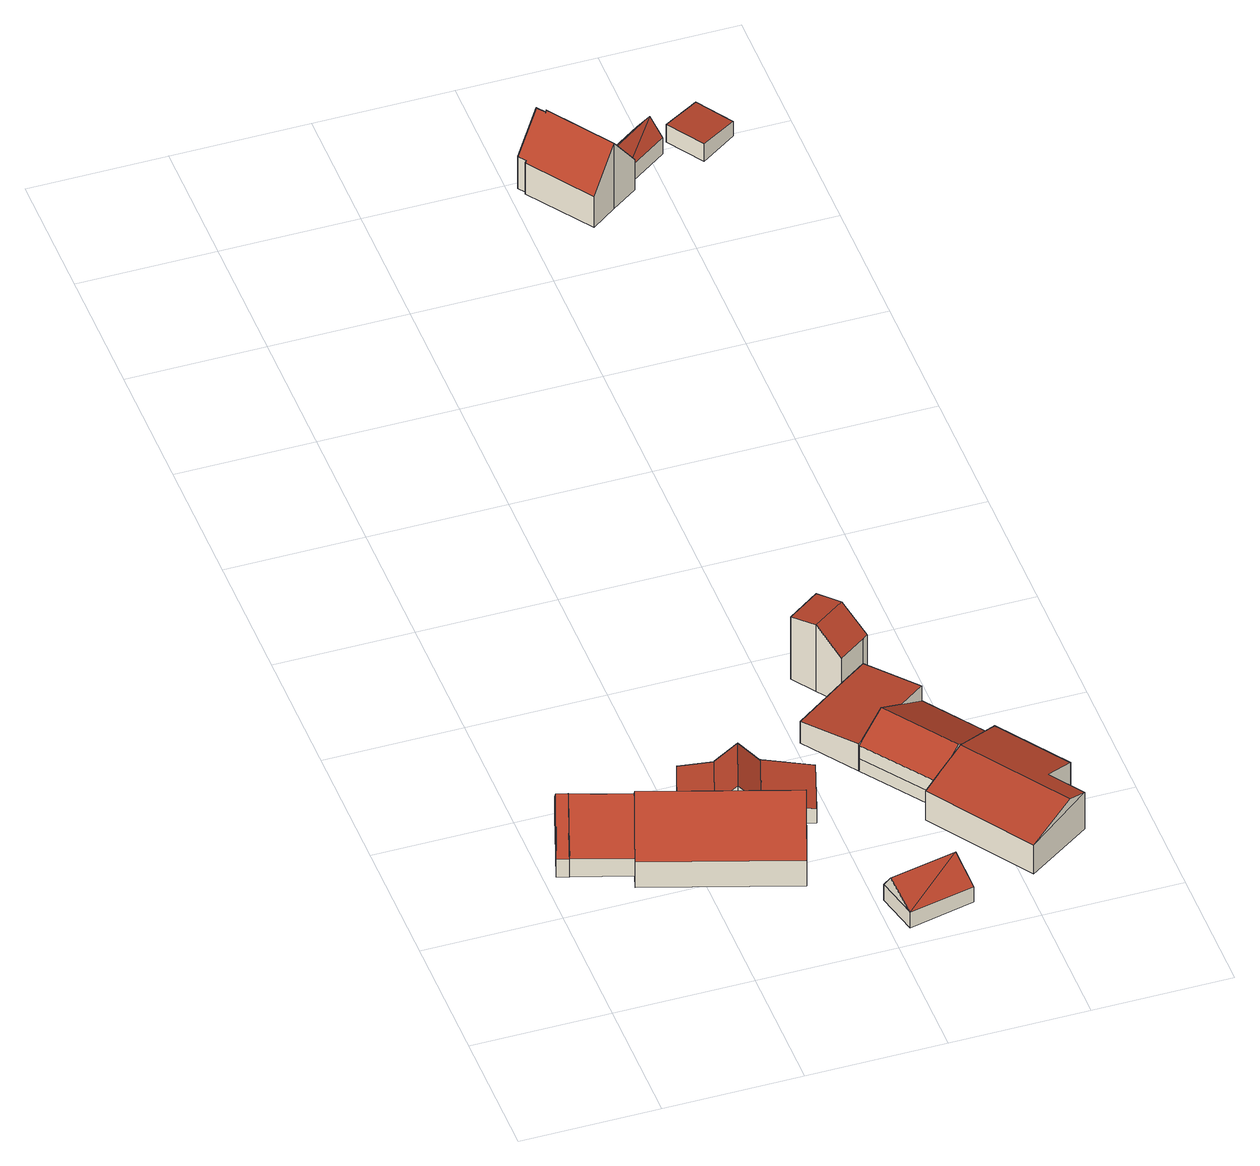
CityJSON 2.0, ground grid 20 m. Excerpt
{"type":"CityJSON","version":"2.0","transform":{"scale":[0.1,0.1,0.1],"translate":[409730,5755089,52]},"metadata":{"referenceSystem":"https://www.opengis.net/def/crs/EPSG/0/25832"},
"CityObjects":{
"building1":{"type":"Building","attributes":{"Gemeindeschluessel":"05515000","Geometrietyp2DReferenz":"3000","function":"51009_1610","roofType":"2100","measuredHeight":6.6},"geometry":[{"type":"Solid","lod":"2","boundaries":[[[[0,1,2,3]],[[4,5,1,0]],[[6,7,5,4]],[[8,9,7,6]],[[10,11,9,8]],[[3,2,11,10]],[[8,6,4,0,3,10]],[[1,5,7,9,11,2]]]],"semantics":{"surfaces":[{"type":"WallSurface"},{"type":"RoofSurface"},{"type":"GroundSurface"}],"values":[[0,0,0,0,0,0,1,2]]}}]},
"building2":{"type":"Building","attributes":{"Gemeindeschluessel":"05515000","Geometrietyp2DReferenz":"3000","function":"31001_1000"},"address":[{"country":"Germany","locality":"Münster","thoroughfareNumber":"267","thoroughfareName":"Erbdrostenweg"}],"children":["building2-1","building2-2","building2-3","building2-4","building2-5"]},
"building2-1":{"type":"BuildingPart","attributes":{"roofType":"3100","measuredHeight":8.92},"parents":["building2"],"geometry":[{"type":"Solid","lod":"2","boundaries":[[[[12,13,14,15]],[[16,17,18,13,12]],[[19,20,21,22]],[[23,24,25,10]],[[26,19,22,27,28,29,30]],[[16,12,15,23,10,31,30,29]],[[13,18,32,33,21,20,34,25,24,14]],[[17,16,29,35]],[[18,17,35,32]],[[35,29,28]],[[21,33,27,22]],[[33,32,35,28,27]],[[20,19,36,34]],[[19,26,30,36]],[[25,34,36,31,10]],[[36,30,31]],[[24,23,15,14]]]],"semantics":{"surfaces":[{"type":"WallSurface"},{"type":"RoofSurface"},{"type":"GroundSurface"},{"type":"ClosureSurface"}],"values":[[0,0,0,0,1,1,2,0,3,0,3,3,3,3,3,3,3]]}}]},
"building2-2":{"type":"BuildingPart","attributes":{"roofType":"3100","measuredHeight":9.03},"parents":["building2"],"geometry":[{"type":"Solid","lod":"2","boundaries":[[[[37,38,20,19]],[[39,40,38,37]],[[31,10,25,40,39]],[[37,41,39]],[[19,26,42,41,37]],[[39,41,42,31]],[[38,40,25,34,20]],[[20,34,36,19]],[[34,25,10,31,36]],[[42,26,30,31]],[[30,26,19,36]],[[30,36,31]]]],"semantics":{"surfaces":[{"type":"WallSurface"},{"type":"RoofSurface"},{"type":"GroundSurface"},{"type":"ClosureSurface"}],"values":[[0,0,0,0,1,1,2,3,3,0,3,3]]}}]},
"building2-3":{"type":"BuildingPart","attributes":{"roofType":"3100","measuredHeight":6.62},"parents":["building2"],"geometry":[{"type":"Solid","lod":"2","boundaries":[[[[43,44,45,46]],[[47,48,44,43]],[[49,50,48,47]],[[51,52,50,49]],[[46,45,53,54]],[[55,56,51,49,47,43,57]],[[46,54,58,57,43]],[[44,48,50,52,59,60,53,45]],[[52,51,56,59]],[[55,57,61]],[[59,56,55,61,60]],[[61,57,58]],[[61,58,54,53,60]]]],"semantics":{"surfaces":[{"type":"WallSurface"},{"type":"RoofSurface"},{"type":"GroundSurface"},{"type":"ClosureSurface"}],"values":[[0,0,0,0,0,1,1,2,3,0,3,0,3]]}}]},
"building2-4":{"type":"BuildingPart","attributes":{"roofType":"3100","measuredHeight":11.25},"parents":["building2"],"geometry":[{"type":"Solid","lod":"2","boundaries":[[[[62,54,53,63]],[[64,65,52,51,66]],[[67,68,65,64]],[[69,70,68,67]],[[71,72,70,69]],[[73,74,72,71]],[[75,22,21,74,73]],[[76,77,18,17]],[[63,53,77,76]],[[75,73,71,69,78]],[[67,64,66,79,55,61,58,62,63,76,17,35,28,78,69]],[[60,59,52,65,68,70,72,74,21,33,32,18,77,53]],[[62,58,54]],[[55,79,56]],[[60,61,55,56,59]],[[53,54,58,61,60]],[[51,56,79,66]],[[52,59,56,51]],[[22,75,78,27]],[[21,22,27,33]],[[27,78,28]],[[18,32,35,17]],[[32,33,27,28,35]]]],"semantics":{"surfaces":[{"type":"WallSurface"},{"type":"RoofSurface"},{"type":"GroundSurface"},{"type":"ClosureSurface"}],"values":[[0,0,0,0,0,0,0,0,0,1,1,2,0,0,3,3,0,3,0,3,0,3,3]]}}]},
"building2-5":{"type":"BuildingPart","attributes":{"roofType":"2100","measuredHeight":5.01},"parents":["building2"],"geometry":[{"type":"Solid","lod":"2","boundaries":[[[[80,81,24,23]],[[82,83,81,80]],[[4,84,83,82]],[[0,85,84,4]],[[86,87,85,0]],[[88,89,87,86]],[[15,14,89,88]],[[86,0,4,82,80,23,15,88]],[[24,81,83,84,85,87,89,14]],[[24,14,15,23]]]],"semantics":{"surfaces":[{"type":"WallSurface"},{"type":"RoofSurface"},{"type":"GroundSurface"},{"type":"ClosureSurface"}],"values":[[0,0,0,0,0,0,0,1,2,3]]}}]},
"building3":{"type":"Building","attributes":{"Gemeindeschluessel":"05515000","Geometrietyp2DReferenz":"3000","function":"51009_1610","roofType":"2100","measuredHeight":3.25},"geometry":[{"type":"Solid","lod":"2","boundaries":[[[[90,91,92,93]],[[94,95,91,90]],[[96,97,95,94]],[[93,92,97,96]],[[94,90,93,96]],[[91,95,97,92]]]],"semantics":{"surfaces":[{"type":"WallSurface"},{"type":"RoofSurface"},{"type":"GroundSurface"}],"values":[[0,0,0,0,1,2]]}}]},
"building4":{"type":"Building","attributes":{"Gemeindeschluessel":"05515000","Geometrietyp2DReferenz":"3000","function":"31001_2460","roofType":"2100","measuredHeight":3.55},"geometry":[{"type":"Solid","lod":"2","boundaries":[[[[98,65,68,99]],[[100,50,65,98]],[[101,48,50,100]],[[102,103,48,101]],[[104,105,103,102]],[[99,68,105,104]],[[102,101,100,98,99,104]],[[65,50,48,103,105,68]]]],"semantics":{"surfaces":[{"type":"WallSurface"},{"type":"RoofSurface"},{"type":"GroundSurface"}],"values":[[0,0,0,0,0,0,1,2]]}}]},
"building5":{"type":"Building","attributes":{"Gemeindeschluessel":"05515000","Geometrietyp2DReferenz":"3000","function":"31001_2700","roofType":"3100","measuredHeight":5.12},"geometry":[{"type":"Solid","lod":"2","boundaries":[[[[106,107,108,109]],[[110,111,107,106]],[[112,113,111,110]],[[109,108,113,112]],[[106,114,110]],[[112,115,109]],[[106,109,115]],[[115,114,106]],[[114,115,112]],[[112,110,114]],[[107,111,113,108]]]],"semantics":{"surfaces":[{"type":"WallSurface"},{"type":"RoofSurface"},{"type":"GroundSurface"}],"values":[[0,0,0,0,0,0,1,1,1,1,2]]}}]},
"building6":{"type":"Building","attributes":{"Gemeindeschluessel":"05515000","Geometrietyp2DReferenz":"3000","function":"31001_1310","roofType":"2100","measuredHeight":4.82},"geometry":[{"type":"Solid","lod":"2","boundaries":[[[[116,117,118,119]],[[120,121,117,116]],[[122,123,121,120]],[[124,125,123,122]],[[119,118,125,124]],[[122,120,116,119,124]],[[117,121,123,125,118]]]],"semantics":{"surfaces":[{"type":"WallSurface"},{"type":"RoofSurface"},{"type":"GroundSurface"}],"values":[[0,0,0,0,0,1,2]]}}]},
"building7":{"type":"Building","attributes":{"Gemeindeschluessel":"05515000","Geometrietyp2DReferenz":"3000","function":"31001_1310","roofType":"3100","measuredHeight":11.71},"geometry":[{"type":"Solid","lod":"2","boundaries":[[[[126,127,128,129]],[[130,131,127,126]],[[132,133,131,130]],[[134,135,133,132]],[[136,137,135,134]],[[138,139,137,136]],[[129,128,139,138]],[[132,130,126,134]],[[129,138,136,134,126]],[[127,131,133,135,137,139,128]]]],"semantics":{"surfaces":[{"type":"WallSurface"},{"type":"RoofSurface"},{"type":"GroundSurface"}],"values":[[0,0,0,0,0,0,0,1,1,2]]}}]},
"building8":{"type":"Building","attributes":{"Gemeindeschluessel":"05515000","Geometrietyp2DReferenz":"3000","function":"31001_2700","roofType":"5000","measuredHeight":7.64},"geometry":[{"type":"Solid","lod":"2","boundaries":[[[[140,125,118,141]],[[142,143,125,140]],[[144,145,143,142]],[[146,147,145,144]],[[141,118,147,146]],[[148,149,150,151,140]],[[152,149,148,153]],[[152,153,141,146]],[[150,149,152,146,144]],[[153,148,140,141]],[[151,150,144,142]],[[151,142,140]],[[125,143,145,147,118]]]],"semantics":{"surfaces":[{"type":"WallSurface"},{"type":"RoofSurface"},{"type":"GroundSurface"}],"values":[[0,0,0,0,0,1,1,0,0,0,0,0,2]]}}]},
"building9":{"type":"Building","attributes":{"Gemeindeschluessel":"05515000","Geometrietyp2DReferenz":"3000","function":"31001_2700","roofType":"5000","measuredHeight":7.38},"geometry":[{"type":"Solid","lod":"2","boundaries":[[[[154,155,156,157]],[[158,159,155,154]],[[160,161,159,158]],[[162,163,161,160]],[[164,165,163,162]],[[166,167,165,164]],[[157,156,167,166]],[[168,169,157,166,164]],[[162,160,158,154,169,168]],[[157,169,154]],[[162,168,164]],[[155,159,161,163,165,167,156]]]],"semantics":{"surfaces":[{"type":"WallSurface"},{"type":"RoofSurface"},{"type":"GroundSurface"}],"values":[[0,0,0,0,0,0,0,1,1,0,0,2]]}}]},
"building10":{"type":"Building","attributes":{"Gemeindeschluessel":"05515000","Geometrietyp2DReferenz":"3000","function":"31001_1000"},"address":[{"country":"Germany","locality":"Münster","thoroughfareNumber":"109t","thoroughfareName":"Kaldenhofer Weg"}],"children":["building10-1","building10-2"]},
"building10-1":{"type":"BuildingPart","attributes":{"roofType":"3100","measuredHeight":11.51},"parents":["building10"],"geometry":[{"type":"Solid","lod":"2","boundaries":[[[[170,171,172]],[[173,174,170,172]],[[175,176,174,173]],[[177,178,176,175]],[[179,180,178,177]],[[181,182,180,179]],[[183,184,182,181]],[[185,186,184,183]],[[187,188,186,185]],[[189,190,188,187]],[[191,192,190,189]],[[193,194,192,191]],[[195,196,197,194,193]],[[187,185,183,181,179,177,175,189]],[[173,172,198,199,195,193,191,189,175]],[[170,174,176,178,180,182,184,186,188,190,192,194,197]],[[171,198,172]],[[196,195,199]],[[170,197,196,171]],[[171,196,199,198]]]],"semantics":{"surfaces":[{"type":"WallSurface"},{"type":"RoofSurface"},{"type":"GroundSurface"},{"type":"ClosureSurface"}],"values":[[0,0,0,0,0,0,0,0,0,0,0,0,0,1,1,2,0,0,3,3]]}}]},
"building10-2":{"type":"BuildingPart","attributes":{"roofType":"3100","measuredHeight":5.49},"parents":["building10"],"geometry":[{"type":"Solid","lod":"2","boundaries":[[[[200,201,194,202]],[[203,204,201,200]],[[171,170,204,203]],[[202,194,197,196]],[[205,206,200]],[[200,202,196,199,205]],[[206,205,198,171]],[[171,203,206]],[[206,203,200]],[[201,204,170,197,194]],[[170,171,196,197]],[[199,198,205]],[[199,196,171,198]]]],"semantics":{"surfaces":[{"type":"WallSurface"},{"type":"RoofSurface"},{"type":"GroundSurface"},{"type":"ClosureSurface"}],"values":[[0,0,0,0,1,1,1,1,0,2,3,0,3]]}}]},
"building11":{"type":"Building","attributes":{"Gemeindeschluessel":"05515000","Geometrietyp2DReferenz":"3000","function":"31001_2460","roofType":"2100","measuredHeight":3.08},"geometry":[{"type":"Solid","lod":"2","boundaries":[[[[207,208,209,210]],[[211,212,208,207]],[[213,214,212,211]],[[210,209,214,213]],[[211,207,210,213]],[[208,212,214,209]]]],"semantics":{"surfaces":[{"type":"WallSurface"},{"type":"RoofSurface"},{"type":"GroundSurface"}],"values":[[0,0,0,0,1,2]]}}]}
},
"vertices":[
[44,361,76],[44,361,37],[35,333,37],[35,333,103],[48,359,76],[48,359,37],[50,363,73],[50,363,37],[62,359,73],[62,359,37],[51,328,103],[51,328,37],
[139,318,86],[139,318,36],[105,329,36],[105,329,86],[140,318,86],[140,318,80],[140,318,36],[25,246,67],[25,246,36],[107,219,36],[107,219,67],[57,345,86],[57,345,36],[51,328,36],[26,250,71],[120,258,104],[127,279,125],[127,280,125],[44,307,125],[51,328,104],[127,280,36],[120,258,36],[44,307,36],[127,280,124],[44,307,94],
[8,251,67],[8,251,36],[35,333,104],[35,333,36],[28,311,127],[44,306,127],
[297,355,102],[297,355,36],[268,365,36],[268,365,70],[326,346,70],[326,346,36],[300,267,70],[300,267,36],[305,265,65],[305,265,36],[241,284,36],[241,284,70],[290,268,81],[304,263,65],[270,274,102],[251,281,81],[304,263,36],[270,274,36],[270,274,81],
[241,284,81],[241,284,80],[354,247,81],[354,247,36],[305,265,78],[354,245,82],[354,245,36],[335,187,149],[335,187,36],[315,127,81],[315,127,36],[100,198,81],[100,198,36],[107,219,105],[194,300,80],[194,300,36],[120,258,149],[304,263,81],
[62,359,72],[62,359,36],[50,363,72],[50,363,36],[48,359,36],[44,361,36],[47,370,67],[47,370,36],[112,349,67],[112,349,36],
[268,365,69],[268,365,37],[221,380,37],[221,380,62],[241,284,69],[241,284,37],[194,300,62],[194,300,37],
[354,247,63],[354,245,63],[300,267,72],[326,346,72],[395,324,61],[395,324,36],[368,241,61],[368,241,36],
[418,6,61],[418,6,34],[514,27,34],[514,27,61],[403,70,61],[403,70,34],[502,90,61],[502,90,34],[407,54,85],[505,75,85],
[399,397,75],[399,397,37],[454,319,37],[454,319,85],[476,452,75],[476,452,37],[515,479,75],[515,479,37],[570,401,85],[570,401,37],
[452,486,155],[452,486,38],[476,452,38],[476,452,118],[428,520,148],[428,520,38],[475,553,148],[475,553,38],[499,519,155],[499,519,38],[523,485,118],[523,485,38],[515,479,118],[515,479,38],
[570,401,59],[454,319,59],[642,298,59],[642,298,37],[635,294,59],[635,294,37],[528,216,59],[528,216,37],[495,348,113],[568,245,113],[635,294,65],[642,298,60],[528,216,83],[454,319,82],
[635,294,86],[635,294,36],[528,216,36],[528,216,95],[706,193,85],[706,193,36],[665,165,100],[665,165,36],[699,115,100],[699,115,36],[606,52,86],[606,52,36],[506,200,87],[506,200,36],[673,98,110],[571,247,110],
[552,1543,12],[552,1543,40],[552,1543,66],[559,1533,66],[559,1533,12],[521,1507,127],[521,1507,12],[484,1480,66],[484,1480,12],[420,1573,66],[420,1573,12],[422,1575,69],[422,1575,12],[414,1586,69],[414,1586,12],[448,1610,125],[448,1610,12],[457,1598,125],[457,1598,12],[458,1599,127],[458,1599,12],[495,1625,66],[495,1625,12],[529,1577,65],[529,1577,12],[528,1577,66],[528,1577,40],[528,1577,12],[541,1559,66],[540,1561,66],
[593,1622,40],[593,1622,12],[529,1577,40],[617,1589,40],[617,1589,12],[540,1560,67],[605,1606,67],
[684,1649,34],[684,1649,9],[630,1613,9],[630,1613,40],[718,1596,34],[718,1596,9],[665,1560,40],[665,1560,9]
]}
